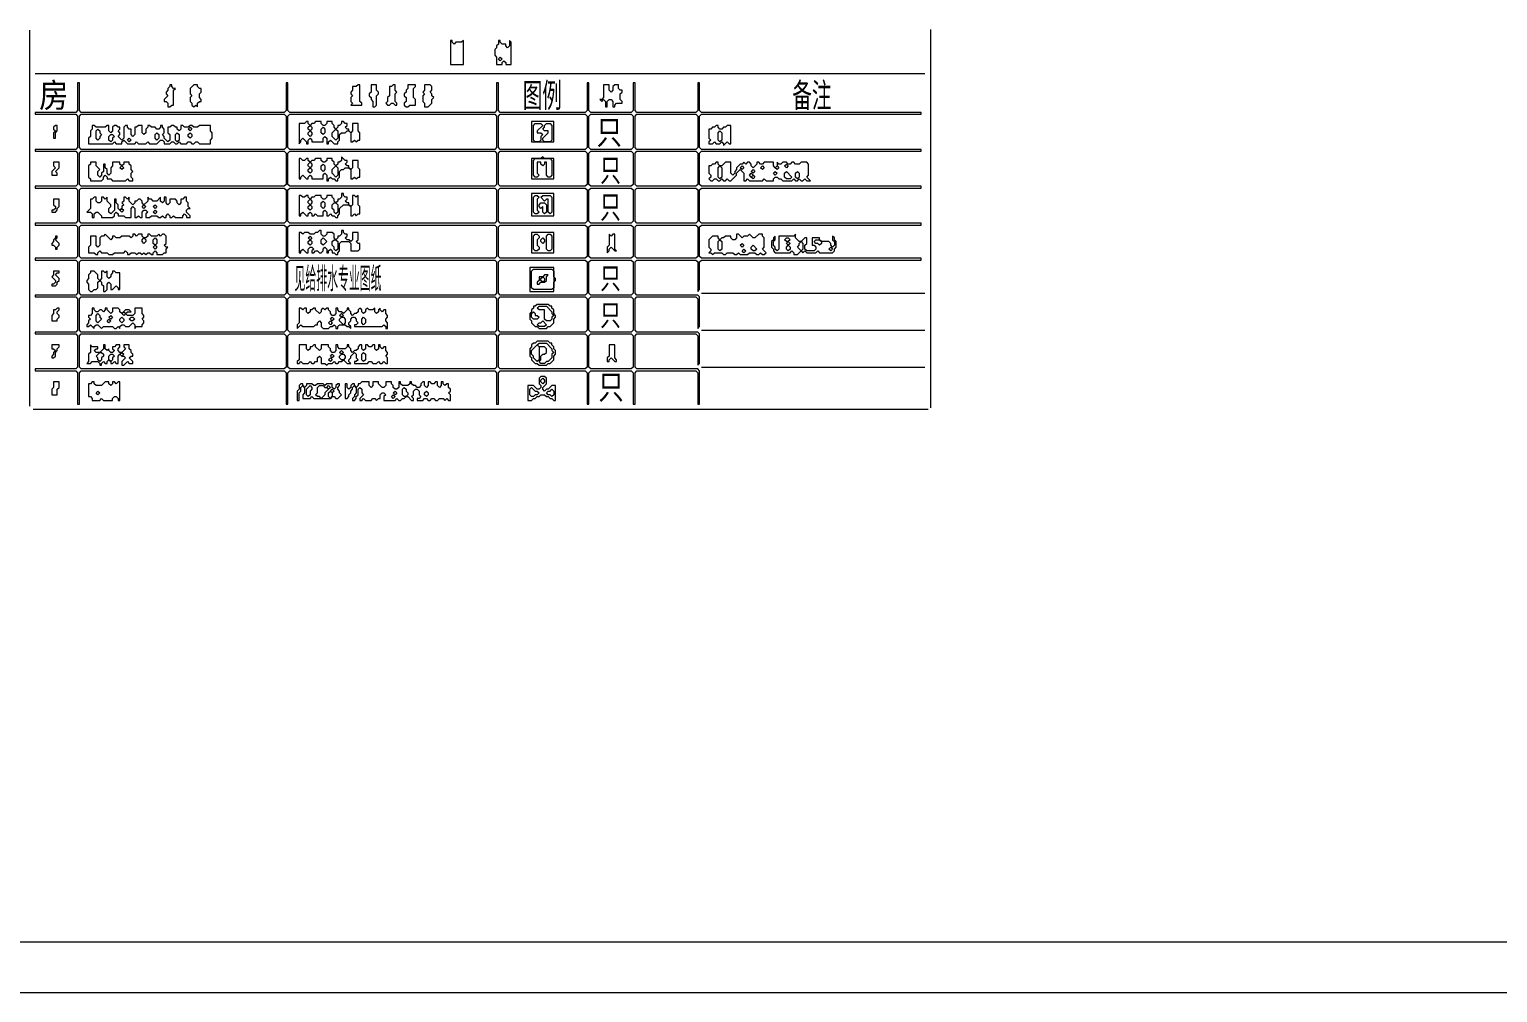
# Model space of a CAD drawing. Extents: x 67 to 2454, y 50 to 1737.
# Drawn here: x 465 to 1260, y 50 to 572 of the extents above; entities that cross this region are included whole.
import ezdxf

# ---------------------------------------------------------------- set-up
doc = ezdxf.new("R2010")
doc.units = 0
for name, color, linetype, lineweight in [('OCR_TEXT', 6, 'Continuous', 0), ('RESIDUAL_GRAPHIC', 3, 'Continuous', 0), ('TEXT_FALLBACK_OUTLINE', 2, 'Continuous', 0), ('TRACE_STRAIGHT', 5, 'Continuous', 0), ('TRACE_TEXT_SYMBOL', 6, 'Continuous', 0)]:
    doc.layers.add(name, color=color, linetype=linetype, lineweight=lineweight)
doc.styles.add('wqy-unicode', font='wqy-unicode.lff')

msp = doc.modelspace()

# ---------------------------------------------------------------- linework, layer by layer
at = {"layer": 'RESIDUAL_GRAPHIC', "color": 3}
for points in [[(491, 543), (491, 528), (490, 527), (468, 527), (468, 526), (490, 526), (491, 525), (491, 508), (490, 507), (468, 507), (468, 506), (490, 506), (491, 505), (491, 488), (490, 487), (468, 487), (468, 486), (490, 486), (491, 485), (491, 468), (490, 467), (468, 467), (468, 466), (490, 466), (491, 465), (491, 449), (490, 448), (468, 448), (468, 447), (490, 447), (491, 446), (491, 429), (490, 428), (468, 428), (468, 427), (490, 427), (491, 426), (491, 409), (490, 408), (468, 408), (468, 407), (490, 407), (491, 406), (491, 389), (490, 388), (468, 388), (468, 387), (490, 387), (491, 386), (491, 369), (492, 369), (492, 386), (493, 387), (603, 387), (604, 386), (604, 369), (605, 369), (605, 386), (606, 387), (717, 387), (718, 386), (718, 369), (719, 369), (719, 386)], [(948, 487), (829, 487), (828, 488), (828, 505), (829, 506), (948, 506), (948, 507), (829, 507), (828, 508), (828, 525), (829, 526), (948, 526), (948, 527), (829, 527), (828, 528), (828, 543), (827, 543), (827, 528), (826, 527), (794, 527), (793, 528), (793, 543), (792, 543), (792, 528), (791, 527), (769, 527), (768, 528), (768, 543), (767, 543), (767, 528), (766, 527), (720, 527), (719, 528), (719, 543), (718, 543), (718, 528), (717, 527), (606, 527), (605, 528), (605, 543), (604, 543), (604, 528), (603, 527), (493, 527), (492, 528), (492, 543), (491, 543)], [(719, 386), (720, 387), (766, 387), (767, 386), (767, 369), (768, 369), (768, 386), (769, 387), (791, 387), (792, 386), (792, 369), (793, 369), (793, 386), (794, 387), (826, 387), (827, 386), (827, 369), (828, 369), (828, 387), (827, 388), (794, 388), (793, 389), (793, 406), (794, 407), (826, 407), (827, 406), (827, 390), (828, 391), (828, 407), (827, 408), (794, 408), (793, 409), (793, 426), (794, 427), (826, 427), (827, 426), (827, 410), (828, 411), (828, 427), (827, 428), (794, 428), (793, 429), (793, 446), (794, 447), (826, 447), (827, 446), (827, 430), (828, 431), (828, 446), (829, 447), (948, 447), (948, 448), (829, 448), (828, 449), (828, 465), (829, 466), (948, 466), (948, 467), (829, 467), (828, 468), (828, 485), (829, 486), (948, 486), (948, 487)]]:
    msp.add_lwpolyline(points, dxfattribs=at)
for points in [[(492, 525), (493, 526), (603, 526), (604, 525), (604, 508), (603, 507), (493, 507), (492, 508)], [(605, 525), (606, 526), (717, 526), (718, 525), (718, 508), (717, 507), (606, 507), (605, 508)], [(719, 525), (720, 526), (766, 526), (767, 525), (767, 508), (766, 507), (720, 507), (719, 508)], [(768, 525), (769, 526), (791, 526), (792, 525), (792, 508), (791, 507), (769, 507), (768, 508)], [(793, 525), (794, 526), (826, 526), (827, 525), (827, 508), (826, 507), (794, 507), (793, 508)], [(492, 505), (493, 506), (603, 506), (604, 505), (604, 488), (603, 487), (493, 487), (492, 488)], [(605, 505), (606, 506), (717, 506), (718, 505), (718, 488), (717, 487), (606, 487), (605, 488)], [(719, 505), (720, 506), (766, 506), (767, 505), (767, 488), (766, 487), (720, 487), (719, 488)], [(768, 505), (769, 506), (791, 506), (792, 505), (792, 488), (791, 487), (769, 487), (768, 488)], [(793, 505), (794, 506), (826, 506), (827, 505), (827, 488), (826, 487), (794, 487), (793, 488)], [(492, 485), (493, 486), (603, 486), (604, 485), (604, 468), (603, 467), (493, 467), (492, 468)], [(605, 485), (606, 486), (717, 486), (718, 485), (718, 468), (717, 467), (606, 467), (605, 468)], [(719, 485), (720, 486), (766, 486), (767, 485), (767, 468), (766, 467), (720, 467), (719, 468)], [(768, 485), (769, 486), (791, 486), (792, 485), (792, 468), (791, 467), (769, 467), (768, 468)], [(793, 485), (794, 486), (826, 486), (827, 485), (827, 468), (826, 467), (794, 467), (793, 468)], [(492, 465), (493, 466), (603, 466), (604, 465), (604, 449), (603, 448), (493, 448), (492, 449)], [(605, 465), (606, 466), (717, 466), (718, 465), (718, 449), (717, 448), (606, 448), (605, 449)], [(719, 465), (720, 466), (766, 466), (767, 465), (767, 449), (766, 448), (720, 448), (719, 449)], [(737, 462), (737, 451), (749, 451), (749, 462)], [(768, 465), (769, 466), (791, 466), (792, 465), (792, 449), (791, 448), (769, 448), (768, 449)], [(793, 465), (794, 466), (826, 466), (827, 465), (827, 449), (826, 448), (794, 448), (793, 449)], [(738, 460), (739, 461), (740, 461), (741, 460), (741, 459), (740, 458), (740, 455), (741, 454), (741, 453), (740, 452), (739, 452), (738, 453)], [(742, 458), (743, 459), (744, 458), (744, 457), (743, 456), (742, 457)], [(745, 460), (746, 461), (747, 461), (748, 460), (748, 453), (747, 452), (746, 452), (745, 453)], [(779, 461), (779, 455), (778, 454), (778, 451), (779, 452), (779, 453), (780, 454), (782, 452), (783, 452), (782, 453), (782, 461), (781, 461), (780, 460)], [(492, 446), (493, 447), (603, 447), (604, 446), (604, 429), (603, 428), (493, 428), (492, 429)], [(605, 446), (606, 447), (717, 447), (718, 446), (718, 429), (717, 428), (606, 428), (605, 429)], [(719, 446), (720, 447), (766, 447), (767, 446), (767, 429), (766, 428), (720, 428), (719, 429)], [(768, 446), (769, 447), (791, 447), (792, 446), (792, 429), (791, 428), (769, 428), (768, 429)], [(492, 426), (493, 427), (603, 427), (604, 426), (604, 409), (603, 408), (493, 408), (492, 409)], [(605, 426), (606, 427), (717, 427), (718, 426), (718, 409), (717, 408), (606, 408), (605, 409)], [(719, 426), (720, 427), (766, 427), (767, 426), (767, 409), (766, 408), (720, 408), (719, 409)], [(768, 426), (769, 427), (791, 427), (792, 426), (792, 409), (791, 408), (769, 408), (768, 409)], [(492, 406), (493, 407), (603, 407), (604, 406), (604, 389), (603, 388), (493, 388), (492, 389)], [(605, 406), (606, 407), (717, 407), (718, 406), (718, 389), (717, 388), (606, 388), (605, 389)], [(719, 406), (720, 407), (766, 407), (767, 406), (767, 389), (766, 388), (720, 388), (719, 389)], [(768, 406), (769, 407), (791, 407), (792, 406), (792, 389), (791, 388), (769, 388), (768, 389)]]:
    msp.add_lwpolyline(points, close=True, dxfattribs=at)
at = {"layer": 'TEXT_FALLBACK_OUTLINE', "color": 2}
for points in [[(693, 566), (693, 553), (700, 553), (700, 566), (699, 565), (696, 565), (695, 564), (694, 565), (694, 566)], [(541, 542), (541, 541), (540, 540), (540, 539), (539, 538), (539, 537), (540, 536), (538, 534), (538, 533), (539, 533), (540, 532), (540, 530), (541, 530), (542, 531), (543, 531), (543, 539), (544, 540), (543, 540), (542, 541), (542, 542)], [(554, 542), (552, 540), (552, 537), (553, 536), (552, 535), (552, 533), (553, 532), (553, 531), (554, 530), (555, 531), (556, 530), (556, 532), (557, 533), (558, 533), (558, 534), (557, 535), (557, 537), (558, 538), (558, 540), (557, 540), (556, 541), (556, 542)], [(643, 542), (642, 541), (640, 541), (640, 539), (639, 538), (639, 537), (640, 536), (639, 535), (639, 533), (640, 532), (639, 531), (645, 531), (645, 532), (644, 533), (644, 542)], [(650, 542), (650, 538), (649, 537), (649, 536), (650, 535), (650, 534), (651, 533), (651, 530), (652, 530), (653, 531), (653, 536), (654, 537), (654, 538), (653, 539), (653, 542)], [(662, 542), (661, 541), (660, 541), (660, 536), (659, 535), (659, 533), (658, 532), (659, 531), (660, 531), (661, 532), (662, 532), (663, 531), (664, 531), (664, 532), (663, 533), (663, 537), (664, 538), (663, 539), (663, 542)], [(670, 542), (670, 540), (669, 539), (669, 538), (668, 537), (668, 536), (669, 535), (669, 533), (668, 532), (668, 531), (669, 530), (670, 530), (671, 531), (674, 531), (674, 534), (673, 535), (673, 540), (674, 541), (674, 542)], [(679, 542), (679, 539), (678, 538), (679, 537), (678, 536), (678, 533), (679, 532), (679, 530), (681, 530), (683, 532), (683, 534), (684, 535), (683, 536), (683, 537), (682, 538), (683, 539), (683, 541), (682, 542)], [(501, 517), (502, 518), (503, 517), (503, 516), (504, 515), (503, 514), (503, 513), (502, 512), (501, 513)], [(551, 518), (552, 519), (553, 518), (552, 517)], [(616, 519), (617, 520), (618, 519), (618, 518), (617, 517), (616, 518)], [(623, 518), (624, 519), (625, 518), (625, 516), (624, 515), (623, 516)], [(631, 518), (632, 517), (632, 513), (631, 512), (629, 514), (629, 516)], [(837, 520), (836, 519), (835, 519), (834, 518), (833, 518), (833, 513), (834, 512), (833, 511), (833, 510), (835, 510), (836, 511), (837, 510), (839, 510), (840, 511), (841, 510), (841, 509), (843, 511), (844, 510), (845, 510), (845, 520), (843, 520), (842, 519), (841, 519), (840, 518), (839, 518), (838, 519), (838, 520)], [(508, 514), (509, 515), (510, 515), (511, 514), (510, 513), (510, 512), (509, 511), (508, 512)], [(518, 512), (519, 513), (520, 512), (519, 511)], [(533, 515), (534, 516), (535, 515), (535, 513), (534, 512), (533, 513)], [(544, 515), (545, 516), (546, 515), (546, 512), (545, 511), (544, 512)], [(551, 515), (552, 516), (553, 515), (553, 514), (552, 513), (551, 514)], [(616, 516), (617, 517), (618, 516), (618, 515), (617, 514), (616, 515)], [(838, 516), (839, 517), (840, 516), (840, 512), (839, 511), (838, 512)], [(743, 503), (742, 502), (737, 502), (737, 491), (749, 491), (749, 502), (744, 502)], [(738, 501), (739, 502), (747, 502), (748, 501), (748, 493), (747, 492), (746, 492), (745, 493), (745, 500), (744, 500), (744, 499), (743, 498), (742, 499), (742, 500), (740, 500), (740, 494), (741, 493), (740, 492), (739, 492), (738, 493)], [(498, 500), (498, 499), (497, 498), (497, 492), (498, 491), (498, 490), (504, 490), (505, 491), (505, 492), (506, 493), (507, 492), (507, 491), (509, 491), (510, 490), (517, 490), (518, 491), (519, 490), (521, 490), (521, 491), (520, 492), (520, 494), (521, 495), (520, 496), (520, 498), (519, 499), (519, 500), (516, 500), (516, 499), (515, 498), (514, 499), (514, 500), (510, 500), (510, 498), (509, 497), (509, 494), (508, 493), (507, 494), (507, 496), (506, 497), (506, 499), (505, 499), (505, 495), (504, 494), (504, 493), (503, 492), (502, 493), (502, 495), (503, 496), (501, 498), (501, 500)], [(514, 497), (515, 498), (516, 497), (515, 496)], [(616, 499), (617, 500), (618, 499), (618, 498), (617, 497), (616, 498)], [(616, 496), (617, 497), (618, 496), (618, 495), (617, 494), (616, 495)], [(623, 498), (624, 499), (625, 498), (625, 496), (624, 495), (623, 496)], [(631, 498), (632, 497), (632, 493), (631, 492), (629, 494), (629, 496)], [(838, 497), (839, 498), (840, 497), (840, 492), (839, 491), (838, 492)], [(850, 497), (851, 498), (852, 497), (851, 496)], [(855, 493), (856, 494), (857, 493), (856, 492)], [(856, 495), (857, 496), (858, 495), (857, 494)], [(861, 497), (862, 498), (863, 497), (862, 496)], [(868, 494), (869, 495), (870, 494), (869, 493)], [(869, 497), (870, 498), (871, 497), (870, 496)], [(874, 498), (875, 499), (876, 498), (875, 497)], [(874, 494), (875, 495), (878, 492), (877, 491), (875, 491), (874, 492)], [(880, 494), (881, 495), (882, 494), (882, 492), (881, 491), (880, 492)], [(856, 492), (857, 493), (858, 492), (857, 491)], [(616, 479), (617, 480), (618, 479), (618, 478), (617, 477), (616, 478)], [(623, 478), (624, 479), (625, 478), (625, 476), (624, 475), (623, 476)], [(629, 477), (630, 478), (631, 478), (632, 477), (632, 473), (631, 472), (630, 473), (630, 474), (629, 475)], [(737, 483), (737, 471), (749, 471), (749, 483)], [(738, 481), (739, 482), (740, 482), (741, 481), (740, 480), (740, 474), (741, 473), (740, 472), (739, 472), (738, 473)], [(741, 477), (742, 478), (744, 478), (745, 477), (745, 473), (744, 472), (743, 473), (743, 476), (742, 475), (741, 476)], [(742, 481), (743, 482), (747, 482), (748, 481), (748, 473), (747, 472), (746, 473), (746, 480), (745, 480), (744, 479)], [(514, 474), (515, 475), (516, 474), (515, 473)], [(526, 476), (527, 477), (528, 476), (527, 475)], [(532, 476), (533, 477), (534, 476), (533, 475)], [(532, 473), (533, 474), (534, 473), (533, 472)], [(616, 476), (617, 477), (618, 476), (618, 475), (617, 474), (616, 475)], [(526, 458), (527, 459), (528, 458), (528, 457), (527, 456), (526, 457)], [(532, 458), (533, 459), (534, 458), (534, 456), (533, 455), (532, 456)], [(532, 454), (533, 455), (534, 454), (533, 453)], [(616, 459), (617, 460), (618, 459), (617, 458)], [(616, 457), (617, 458), (618, 457), (618, 456), (617, 455), (616, 456)], [(623, 458), (624, 459), (626, 457), (624, 455), (623, 456)], [(629, 457), (630, 458), (631, 458), (632, 457), (632, 453), (631, 452), (630, 453), (630, 454), (629, 455)], [(848, 461), (848, 459), (847, 458), (846, 458), (845, 459), (845, 460), (842, 460), (841, 459), (840, 459), (839, 458), (838, 459), (838, 460), (835, 460), (833, 458), (833, 454), (834, 453), (834, 452), (833, 451), (834, 451), (835, 450), (836, 451), (840, 451), (841, 450), (842, 450), (843, 451), (846, 451), (847, 450), (848, 450), (849, 451), (850, 450), (854, 450), (855, 451), (858, 451), (859, 450), (860, 450), (861, 451), (862, 450), (863, 450), (864, 451), (862, 453), (863, 454), (863, 459), (862, 460), (862, 461), (860, 461), (858, 459), (857, 459), (855, 461), (854, 460), (852, 460), (851, 459), (849, 461)], [(838, 457), (839, 458), (840, 457), (840, 453), (839, 452), (838, 453)], [(850, 455), (851, 456), (852, 455), (851, 454)], [(856, 454), (857, 455), (859, 453), (858, 452), (857, 452), (856, 453)], [(880, 461), (879, 460), (871, 460), (871, 453), (870, 452), (869, 453), (869, 454), (868, 455), (868, 457), (869, 458), (869, 460), (868, 459), (868, 458), (867, 457), (867, 454), (868, 453), (868, 452), (869, 451), (877, 451), (878, 452), (879, 451), (879, 450), (881, 450), (883, 452), (884, 451), (885, 452), (886, 451), (891, 451), (892, 452), (893, 451), (900, 451), (901, 452), (901, 453), (902, 454), (902, 457), (901, 458), (901, 459), (900, 460), (900, 458), (901, 457), (901, 455), (900, 454), (899, 455), (899, 456), (898, 457), (894, 457), (893, 458), (893, 459), (889, 459), (889, 455), (890, 455), (891, 454), (891, 453), (890, 452), (886, 452), (885, 453), (885, 455), (886, 456), (886, 459), (885, 459), (883, 457), (882, 457), (880, 459)], [(874, 458), (875, 459), (876, 459), (877, 458), (876, 457), (875, 457)], [(875, 456), (876, 457), (877, 456), (876, 455)], [(875, 454), (876, 455), (877, 454), (877, 453), (876, 452), (875, 453)], [(882, 456), (883, 457), (884, 456), (884, 453), (883, 452), (881, 454), (882, 455)], [(890, 457), (891, 458), (893, 458), (894, 457), (894, 456), (893, 455), (892, 456), (891, 456)], [(898, 453), (899, 454), (900, 453), (899, 452)], [(851, 452), (852, 453), (853, 452), (852, 451)], [(498, 441), (498, 440), (497, 439), (497, 437), (496, 436), (496, 435), (497, 434), (497, 431), (498, 430), (499, 430), (500, 431), (501, 431), (502, 432), (502, 435), (503, 436), (504, 435), (504, 434), (505, 433), (505, 430), (506, 430), (507, 431), (507, 434), (508, 435), (509, 434), (509, 431), (510, 431), (512, 433), (513, 432), (513, 431), (514, 431), (514, 440), (512, 440), (511, 441), (510, 441), (510, 440), (509, 439), (509, 438), (508, 437), (507, 438), (507, 441), (506, 440), (505, 441), (504, 441), (504, 437), (503, 436), (502, 437), (502, 439), (500, 441)], [(736, 443), (736, 430), (749, 430), (749, 435), (750, 436), (750, 437), (749, 438), (749, 443)], [(737, 441), (738, 442), (748, 442), (749, 441), (749, 432), (748, 431), (738, 431), (737, 432)], [(744, 439), (743, 438), (741, 438), (741, 436), (740, 435), (740, 434), (741, 434), (742, 435), (744, 435), (745, 436), (745, 438), (746, 439)], [(742, 437), (743, 438), (744, 437), (744, 436), (743, 435), (742, 436)], [(740, 423), (739, 422), (738, 422), (738, 421), (737, 420), (737, 419), (736, 418), (736, 415), (737, 414), (737, 413), (739, 411), (740, 411), (741, 410), (745, 410), (746, 411), (747, 411), (749, 413), (749, 415), (750, 416), (750, 417), (749, 418), (749, 420), (748, 421), (748, 422), (747, 422), (746, 423)], [(740, 421), (741, 422), (745, 422), (748, 419), (748, 418), (749, 417), (748, 416), (748, 415), (747, 414), (745, 414), (744, 415), (744, 420), (741, 420)], [(501, 417), (502, 418), (503, 417), (503, 416), (504, 415), (502, 413), (501, 414)], [(507, 414), (508, 415), (509, 414), (508, 413)], [(508, 416), (509, 417), (510, 416), (509, 415)], [(514, 415), (515, 416), (516, 415), (516, 414), (515, 413), (514, 414)], [(515, 418), (516, 419), (517, 418), (516, 417)], [(519, 415), (520, 416), (521, 416), (522, 415), (521, 414), (520, 414)], [(627, 413), (628, 414), (629, 413), (628, 412)], [(628, 415), (629, 416), (630, 415), (629, 414)], [(633, 417), (634, 418), (635, 417), (634, 416)], [(633, 415), (634, 416), (635, 416), (636, 415), (636, 413), (635, 412), (633, 414)], [(645, 415), (646, 416), (647, 415), (647, 413), (646, 412), (645, 413)], [(737, 418), (738, 419), (739, 418), (739, 417), (740, 417), (741, 416), (740, 415), (738, 415), (737, 416)], [(742, 413), (743, 414), (745, 412), (744, 411), (741, 411), (740, 412), (741, 413)], [(633, 397), (634, 398), (635, 397), (634, 396)], [(740, 403), (739, 402), (738, 402), (737, 401), (737, 400), (736, 399), (736, 395), (737, 394), (737, 393), (739, 391), (740, 391), (741, 390), (745, 390), (746, 391), (747, 391), (749, 393), (749, 395), (750, 396), (750, 398), (749, 399), (749, 400), (748, 401), (748, 402), (747, 402), (746, 403)], [(740, 401), (741, 400), (741, 393), (740, 392), (738, 394), (738, 395), (737, 396), (737, 398)], [(740, 401), (741, 402), (745, 402), (748, 399), (748, 398), (749, 397), (748, 396), (748, 394), (746, 392), (745, 392), (744, 391), (742, 391), (741, 392), (742, 393), (742, 395), (743, 396), (744, 396), (745, 397), (745, 399), (744, 400), (741, 400)], [(503, 397), (504, 397), (505, 396), (505, 395), (504, 394), (504, 393), (503, 392), (502, 393), (502, 394), (501, 395)], [(508, 395), (509, 396), (510, 396), (511, 395), (510, 394), (510, 393), (509, 392), (508, 393)], [(514, 396), (515, 397), (516, 396), (515, 395)], [(627, 393), (628, 394), (629, 393), (628, 392)], [(628, 395), (629, 396), (630, 395), (629, 394)], [(633, 395), (634, 396), (635, 396), (636, 395), (636, 394), (635, 393), (634, 393), (633, 394)], [(645, 396), (646, 397), (647, 396), (647, 393), (646, 392), (645, 393)], [(742, 384), (741, 383), (741, 380), (742, 379), (742, 378), (741, 377), (740, 377), (738, 379), (735, 379), (735, 371), (737, 371), (738, 372), (739, 372), (740, 373), (741, 373), (742, 374), (744, 374), (745, 373), (746, 373), (747, 372), (748, 372), (749, 371), (750, 371), (750, 379), (748, 379), (746, 377), (745, 377), (744, 376), (743, 377), (743, 378), (745, 380), (745, 383), (744, 384)], [(742, 382), (743, 383), (744, 382), (744, 381), (743, 380), (742, 381)], [(499, 381), (498, 380), (497, 380), (497, 373), (498, 373), (499, 372), (499, 371), (503, 371), (504, 372), (505, 371), (510, 371), (510, 372), (511, 373), (512, 373), (513, 372), (513, 371), (514, 371), (514, 381), (513, 381), (512, 380), (511, 381), (510, 381), (510, 380), (509, 379), (508, 380), (508, 381), (506, 381), (504, 379), (501, 379), (500, 380), (500, 381)], [(501, 375), (502, 376), (503, 375), (502, 374)], [(612, 380), (611, 379), (611, 377), (610, 376), (610, 371), (611, 371), (611, 375), (612, 376), (612, 378), (613, 379), (614, 378), (614, 375), (613, 374), (613, 372), (617, 372), (618, 373), (619, 372), (628, 372), (629, 373), (630, 373), (631, 372), (632, 372), (634, 374), (633, 375), (633, 376), (632, 377), (632, 378), (633, 379), (633, 380), (632, 380), (631, 379), (631, 378), (630, 377), (629, 378), (629, 380), (626, 380), (625, 379), (624, 380), (621, 380), (620, 379), (619, 379), (618, 380), (615, 380), (615, 379), (614, 378), (613, 379), (613, 380)], [(617, 379), (618, 378), (618, 377), (617, 376), (617, 374), (616, 373), (615, 374), (615, 377)], [(621, 378), (622, 379), (624, 379), (625, 378), (626, 378), (627, 377), (625, 375), (625, 374), (623, 372), (622, 373), (621, 373), (620, 374), (621, 375)], [(626, 378), (627, 379), (628, 378), (627, 377)], [(627, 375), (628, 376), (629, 375), (629, 373), (628, 372), (627, 373)], [(628, 376), (629, 377), (630, 376), (629, 375)], [(661, 373), (662, 374), (663, 373), (662, 372)], [(662, 375), (663, 376), (664, 375), (663, 374)], [(667, 377), (668, 378), (669, 377), (669, 376), (670, 375), (670, 374), (669, 373), (668, 373), (667, 374)], [(679, 375), (680, 376), (681, 375), (681, 374), (680, 373), (679, 374)], [(736, 377), (737, 378), (739, 376), (740, 376), (741, 375), (740, 374), (739, 374), (738, 373), (737, 373), (736, 374)], [(747, 376), (748, 377), (749, 376), (749, 374), (748, 373), (747, 374), (746, 374), (745, 375), (746, 376)]]:
    msp.add_lwpolyline(points, close=True, dxfattribs=at)
for points in [[(499, 520), (499, 518), (498, 517), (498, 514), (497, 513), (497, 510), (510, 510), (511, 511), (512, 510), (515, 510), (515, 511), (516, 512), (518, 510), (522, 510), (523, 511), (524, 510), (528, 510), (529, 511), (530, 510), (534, 510), (536, 512), (537, 512), (538, 511), (538, 510), (541, 510), (542, 511), (543, 511), (544, 510), (545, 510), (546, 511), (547, 510), (550, 510), (551, 511), (552, 511), (553, 510), (554, 510), (555, 511), (556, 511), (557, 510), (563, 510), (563, 512), (564, 513), (564, 516), (563, 517), (563, 520), (557, 520), (556, 519), (554, 519), (553, 520), (552, 520), (551, 519), (549, 519), (548, 520), (547, 520), (547, 518), (546, 517), (545, 518), (545, 519), (544, 519), (543, 520), (542, 520), (541, 519), (540, 519), (540, 516)], [(540, 516), (541, 515), (541, 512), (540, 511), (538, 513), (538, 514), (537, 515), (538, 516), (538, 518), (537, 519), (537, 520), (536, 520), (536, 519), (535, 518), (534, 518), (533, 519), (531, 519), (530, 520), (529, 520), (529, 519), (528, 518), (528, 516), (527, 515), (526, 516), (526, 520), (524, 520), (523, 519), (522, 519), (522, 515), (521, 514), (520, 515), (520, 518), (519, 518), (518, 519), (518, 520), (517, 520), (516, 519), (516, 513), (515, 512), (513, 514), (514, 515), (514, 516), (513, 517), (514, 518), (514, 519), (513, 519), (512, 520), (511, 520), (510, 519), (510, 517), (509, 516), (508, 517), (508, 520), (507, 520), (506, 519), (501, 519), (500, 520), (499, 520)], [(615, 522), (614, 521), (611, 521), (611, 510), (612, 511), (612, 512), (613, 513), (615, 511), (615, 510), (616, 510), (616, 512), (617, 513), (618, 512), (618, 511), (624, 511), (624, 513), (625, 514), (626, 513), (626, 510), (627, 510), (627, 511), (628, 512), (630, 510), (632, 510), (632, 511), (633, 512), (633, 515), (634, 516), (636, 516), (637, 517), (638, 517), (639, 516), (639, 511), (640, 511), (641, 512), (642, 511), (643, 512), (644, 512), (644, 516), (643, 517), (643, 521), (640, 521), (640, 517), (639, 516), (638, 517), (638, 518), (637, 518), (636, 519), (637, 520), (637, 521), (636, 521), (635, 522), (634, 522), (634, 521), (633, 520), (632, 520), (632, 519), (631, 518), (630, 519), (630, 520), (629, 521), (629, 522), (626, 522), (626, 521)], [(626, 521), (625, 520), (624, 520), (623, 521), (623, 522), (620, 522), (619, 521), (618, 521), (617, 520), (616, 521), (616, 522), (615, 522)], [(634, 503), (634, 501), (633, 500), (632, 500), (632, 499), (631, 498), (630, 499), (630, 500), (629, 501), (629, 502), (626, 502), (626, 501), (625, 500), (624, 500), (623, 501), (623, 502), (620, 502), (619, 501), (618, 501), (617, 500), (616, 501), (616, 502), (615, 502), (614, 501), (613, 501), (612, 502), (611, 502), (611, 491), (612, 491), (612, 492), (613, 493), (615, 491), (616, 491), (616, 492), (617, 493), (618, 492), (618, 491), (624, 491), (624, 493), (625, 494), (626, 493), (626, 490), (627, 490), (627, 491), (628, 492), (629, 491), (630, 491), (631, 490), (632, 490), (632, 491), (633, 492), (633, 495), (634, 496), (635, 496), (636, 497), (638, 497), (639, 496), (639, 491), (640, 491), (641, 492), (642, 491), (643, 492), (644, 492), (644, 496)], [(644, 496), (643, 497), (643, 501), (640, 501), (640, 497), (639, 496), (638, 497), (638, 498), (637, 498), (636, 499), (637, 500), (637, 501), (636, 501), (634, 503)], [(837, 500), (836, 499), (835, 499), (834, 498), (833, 498), (833, 494), (834, 493), (834, 492), (833, 491), (834, 490), (835, 490), (836, 491), (837, 491), (838, 490), (839, 490), (840, 491), (841, 490), (842, 490), (843, 491), (844, 490), (845, 490), (848, 493), (848, 494), (850, 496), (852, 494), (852, 490), (853, 490), (854, 491), (855, 490), (862, 490), (863, 491), (864, 490), (868, 490), (868, 491), (869, 492), (870, 492), (871, 491), (872, 491), (873, 490), (878, 490), (879, 491), (880, 490), (881, 490), (882, 491), (883, 490), (884, 490), (885, 491), (886, 490), (888, 490), (886, 492), (887, 493), (887, 499), (886, 500), (883, 500), (882, 499), (880, 499), (879, 500), (878, 500), (877, 499), (876, 499), (875, 500), (873, 500), (872, 499), (871, 499)], [(871, 499), (870, 500), (870, 498), (869, 497), (868, 498), (868, 500), (863, 500), (862, 499), (861, 499), (860, 500), (859, 500), (859, 499), (857, 497), (856, 498), (856, 499), (855, 500), (854, 500), (853, 499), (852, 500), (851, 499), (850, 499), (848, 497), (848, 496), (847, 495), (847, 494), (846, 493), (845, 494), (845, 500), (842, 500), (840, 498), (839, 498), (838, 499), (838, 500), (837, 500)], [(500, 481), (499, 480), (498, 480), (498, 475), (496, 473), (498, 473), (499, 472), (499, 470), (500, 470), (500, 472), (501, 473), (502, 473), (504, 471), (504, 470), (510, 470), (511, 471), (511, 472), (512, 473), (513, 472), (513, 471), (516, 471), (517, 470), (520, 470), (520, 475), (521, 476), (522, 475), (522, 470), (523, 470), (524, 471), (525, 470), (526, 470), (526, 473), (527, 474), (528, 474), (529, 473), (528, 472), (528, 470), (530, 470), (531, 471), (534, 471), (535, 470), (536, 470), (537, 471), (538, 470), (539, 470), (539, 471), (540, 472), (541, 471), (541, 470), (542, 470), (543, 471), (544, 470), (548, 470), (548, 471), (549, 472), (550, 471), (550, 470), (552, 470), (552, 471), (550, 473), (550, 474), (551, 475), (552, 475), (551, 476)], [(504, 481), (504, 479), (503, 478), (502, 478), (501, 479), (501, 481), (500, 481)], [(551, 476), (551, 478), (550, 479), (550, 481), (549, 481), (548, 480), (547, 480), (547, 478), (546, 477), (545, 478), (545, 479), (544, 480), (541, 480), (541, 478), (540, 477), (539, 478), (539, 481), (538, 481), (538, 479), (537, 478), (536, 479), (536, 481), (534, 479), (532, 479), (531, 480), (530, 480), (529, 481), (529, 479), (527, 477), (526, 478), (526, 479), (525, 480), (524, 480), (523, 479), (522, 479), (522, 478), (521, 477), (519, 479), (519, 481), (518, 480), (517, 481), (516, 481), (516, 479), (515, 478), (516, 477), (515, 476), (515, 475), (514, 474), (513, 475), (513, 477), (512, 478), (512, 480), (511, 480), (511, 474), (509, 472), (508, 473), (508, 475), (509, 476), (509, 477), (507, 479), (507, 481), (506, 480), (505, 481), (504, 481)], [(634, 483), (634, 481), (633, 480), (632, 480), (632, 479), (631, 478), (630, 479), (630, 480), (629, 481), (629, 482), (626, 482), (626, 481), (625, 480), (624, 480), (623, 481), (623, 482), (620, 482), (619, 481), (618, 481), (617, 480), (616, 481), (616, 482), (615, 482), (614, 481), (613, 481), (612, 482), (611, 482), (611, 471), (612, 471), (612, 472), (613, 473), (615, 471), (616, 471), (616, 472), (617, 473), (618, 472), (618, 471), (619, 471), (620, 472), (621, 471), (624, 471), (624, 473), (625, 474), (626, 473), (626, 471), (627, 471), (628, 472), (629, 471), (630, 471), (631, 470), (632, 470), (632, 471), (633, 472), (633, 475), (635, 477), (638, 477), (639, 476), (639, 471), (640, 471), (641, 472), (642, 471), (643, 472), (644, 472), (644, 476)], [(644, 476), (643, 477), (643, 482), (642, 481), (641, 482), (640, 482), (640, 477), (639, 476), (638, 477), (638, 478), (637, 478), (636, 479), (637, 480), (637, 481), (636, 481), (635, 482), (635, 483), (634, 483)], [(622, 463), (621, 462), (620, 462), (619, 461), (617, 461), (616, 462), (614, 462), (613, 461), (612, 462), (611, 462), (611, 451), (612, 451), (612, 452), (613, 453), (615, 451), (616, 451), (616, 453), (617, 454), (618, 454), (619, 453), (618, 452), (618, 451), (619, 451), (620, 452), (621, 452), (622, 451), (623, 451), (624, 452), (624, 453), (625, 454), (626, 453), (626, 451), (627, 451), (627, 452), (628, 453), (629, 452), (629, 451), (630, 451), (631, 450), (632, 450), (632, 451), (633, 452), (633, 456), (634, 457), (638, 457), (639, 456), (639, 452), (643, 452), (644, 453), (644, 456), (643, 456), (642, 457), (643, 458), (643, 462), (640, 462), (640, 458), (639, 457), (638, 458), (637, 458), (636, 459), (637, 460), (637, 461), (636, 461), (635, 462)], [(635, 462), (635, 463), (634, 463), (634, 461), (633, 460), (632, 460), (632, 459), (631, 458), (630, 459), (630, 461), (629, 462), (626, 462), (626, 461), (625, 460), (624, 460), (623, 461), (623, 463), (622, 463)], [(506, 461), (505, 460), (504, 460), (503, 459), (503, 455), (502, 454), (501, 455), (501, 460), (498, 460), (498, 455), (497, 454), (497, 451), (500, 451), (501, 450), (502, 450), (502, 451), (503, 452), (504, 451), (507, 451), (508, 450), (510, 450), (511, 451), (516, 451), (517, 452), (518, 451), (518, 450), (519, 450), (520, 451), (522, 451), (523, 450), (524, 451), (525, 451), (526, 450), (527, 451), (528, 450), (529, 451), (530, 451), (531, 450), (532, 450), (532, 451), (533, 452), (534, 451), (534, 450), (537, 450), (538, 451), (539, 451), (539, 453), (540, 454), (539, 454), (538, 455), (539, 456), (539, 460), (538, 461), (537, 461), (536, 460), (535, 461), (534, 460), (531, 460), (530, 461), (529, 461), (529, 460), (528, 459), (527, 459), (526, 460)], [(526, 460), (526, 461), (524, 461), (523, 460), (522, 461), (521, 461), (521, 460), (520, 459), (519, 460), (515, 460), (514, 459), (512, 459), (511, 460), (510, 460), (510, 459), (509, 458), (506, 461)], [(499, 421), (499, 418), (498, 417), (497, 417), (497, 416), (498, 415), (497, 414), (497, 413), (496, 412), (496, 411), (497, 411), (498, 412), (500, 410), (500, 411), (501, 412), (502, 412), (504, 410), (505, 411), (510, 411), (511, 410), (512, 410), (513, 411), (514, 410), (514, 411), (515, 412), (516, 412), (517, 411), (519, 411), (521, 413), (522, 412), (522, 410), (523, 411), (526, 411), (526, 412), (527, 413), (527, 414), (526, 415), (527, 416), (527, 417), (526, 418), (526, 421), (522, 421), (522, 418), (521, 417), (518, 417), (517, 418), (518, 419), (520, 419), (519, 420), (517, 420), (515, 418), (514, 419), (514, 420), (513, 421), (510, 421), (510, 419), (509, 418), (507, 420), (507, 421), (506, 421), (506, 420), (505, 419), (504, 420), (503, 420)], [(503, 420), (502, 419), (501, 419), (500, 420), (500, 421), (499, 421)], [(611, 421), (611, 413), (610, 412), (610, 410), (612, 412), (613, 411), (619, 411), (620, 412), (621, 412), (621, 413), (622, 414), (623, 413), (623, 411), (624, 410), (627, 410), (628, 411), (629, 411), (630, 412), (631, 411), (631, 410), (632, 410), (632, 411), (633, 412), (636, 412), (637, 411), (638, 411), (639, 410), (639, 411), (638, 412), (638, 413), (639, 414), (639, 415), (640, 416), (641, 416), (642, 415), (642, 414), (643, 413), (642, 412), (641, 412), (641, 411), (656, 411), (657, 412), (658, 411), (658, 410), (659, 410), (659, 413), (658, 414), (658, 415), (659, 416), (659, 417), (658, 418), (658, 420), (657, 420), (656, 419), (655, 420), (655, 421), (654, 420), (654, 419), (653, 418), (652, 419), (652, 421), (651, 420), (649, 420), (648, 421)], [(648, 421), (647, 420), (647, 419), (646, 418), (645, 419), (645, 420), (644, 421), (643, 420), (643, 419), (642, 418), (641, 418), (640, 417), (639, 418), (639, 419), (638, 420), (638, 421), (637, 421), (637, 420), (635, 418), (634, 419), (633, 419), (632, 420), (632, 421), (631, 421), (631, 418), (630, 417), (629, 417), (628, 418), (628, 419), (627, 420), (627, 421), (626, 421), (625, 420), (624, 421), (623, 420), (623, 419), (622, 418), (620, 420), (620, 421), (619, 421), (618, 420), (617, 420), (617, 419), (616, 418), (615, 419), (615, 421), (614, 421), (613, 420), (612, 421), (611, 421)], [(498, 401), (498, 397), (497, 396), (497, 392), (496, 391), (498, 391), (499, 392), (502, 392), (503, 391), (503, 390), (504, 390), (504, 391), (505, 392), (506, 391), (507, 391), (507, 392), (508, 393), (509, 392), (509, 391), (510, 391), (511, 392), (512, 391), (513, 391), (513, 395), (514, 396), (515, 395), (516, 395), (517, 394), (515, 392), (515, 390), (516, 390), (518, 392), (519, 391), (521, 391), (521, 392), (519, 394), (520, 395), (521, 395), (521, 396), (520, 397), (520, 398), (519, 399), (519, 401), (516, 401), (516, 400), (517, 399), (515, 397), (514, 397), (513, 398), (513, 399), (514, 400), (514, 401), (512, 401), (511, 400), (510, 400), (510, 399), (511, 398), (510, 397), (509, 397), (508, 398), (508, 399), (507, 398), (506, 399), (506, 401)], [(506, 401), (505, 401), (505, 399), (503, 397), (501, 397), (500, 398), (501, 399), (502, 399), (502, 400), (499, 400), (498, 401)], [(611, 401), (611, 393), (610, 392), (610, 391), (611, 391), (612, 392), (613, 391), (616, 391), (617, 392), (618, 391), (619, 391), (620, 392), (621, 392), (621, 394), (622, 395), (623, 394), (623, 391), (625, 391), (626, 390), (627, 391), (629, 391), (630, 392), (631, 391), (632, 391), (633, 392), (634, 392), (635, 393), (637, 391), (639, 391), (638, 392), (638, 393), (639, 394), (639, 395), (641, 397), (642, 396), (642, 394), (643, 393), (642, 392), (641, 392), (641, 391), (648, 391), (649, 392), (650, 392), (651, 391), (653, 391), (654, 392), (655, 391), (656, 391), (657, 392), (658, 391), (659, 391), (659, 394), (658, 395), (659, 396), (659, 397), (658, 398), (658, 400), (657, 400), (656, 399), (655, 400), (655, 401), (654, 401), (654, 399), (653, 398)], [(653, 398), (652, 399), (652, 401), (651, 401), (650, 400), (649, 400), (648, 401), (647, 401), (647, 399), (646, 398), (645, 399), (645, 401), (644, 401), (643, 400), (643, 399), (642, 398), (641, 398), (640, 397), (639, 398), (639, 399), (638, 400), (638, 401), (637, 401), (637, 400), (636, 399), (633, 399), (632, 400), (632, 401), (631, 401), (631, 398), (630, 397), (629, 397), (628, 398), (628, 399), (627, 400), (627, 401), (623, 401), (623, 399), (622, 398), (620, 400), (620, 401), (619, 401), (618, 400), (617, 400), (617, 399), (616, 398), (615, 399), (615, 401), (611, 401)], [(645, 381), (644, 380), (643, 380), (643, 379), (642, 378), (641, 379), (641, 380), (640, 380), (639, 379), (639, 378), (638, 377), (637, 378), (637, 380), (636, 380), (636, 372), (637, 372), (638, 373), (638, 374), (639, 375), (639, 376), (640, 377), (640, 378), (641, 379), (642, 378), (642, 375), (641, 374), (641, 373), (640, 372), (640, 371), (641, 371), (642, 372), (642, 373), (643, 374), (643, 377), (644, 378), (645, 377), (645, 375), (646, 374), (644, 372), (644, 371), (645, 371), (646, 372), (647, 371), (650, 371), (651, 372), (652, 372), (653, 371), (654, 372), (655, 372), (655, 374), (656, 375), (657, 375), (658, 374), (657, 373), (657, 371), (663, 371), (664, 372), (665, 371), (666, 371), (667, 372), (668, 372), (669, 373), (670, 373), (672, 371)], [(671, 380), (670, 379), (667, 379), (666, 380), (666, 381), (665, 381), (665, 378), (664, 377), (663, 377), (662, 378), (662, 379), (661, 380), (661, 381), (658, 381), (658, 379), (657, 378), (656, 378), (654, 380), (654, 381), (651, 381), (651, 379), (650, 378), (649, 379), (649, 381), (645, 381)], [(672, 371), (673, 371), (673, 372), (672, 373), (673, 374), (673, 376), (674, 377), (675, 377), (676, 376), (676, 374), (677, 373), (676, 372), (675, 372), (675, 371), (678, 371), (679, 372), (680, 372), (681, 371), (682, 371), (683, 372), (684, 372), (685, 371), (686, 371), (687, 372), (689, 372), (690, 371), (691, 372), (692, 371), (693, 371), (693, 374), (692, 375), (693, 376), (693, 377), (692, 378), (692, 380), (691, 380), (690, 379), (689, 380), (689, 381), (688, 381), (688, 379), (687, 378), (686, 379), (686, 381), (685, 381), (684, 380), (683, 380), (682, 381), (681, 381), (681, 379), (680, 378), (679, 379), (679, 381), (678, 381), (677, 380), (677, 379), (676, 378), (675, 378), (674, 379), (673, 379), (672, 380), (672, 381), (671, 381), (671, 380)]]:
    msp.add_lwpolyline(points, dxfattribs=at)
at = {"layer": 'TRACE_STRAIGHT', "color": 5}
for p, q in [((465.15, 367.88), (465.15, 571.62)), ((953, 572), (953, 367)), ((468, 548), (950, 548)), ((829, 429), (950, 429)), ((829, 409), (950, 409)), ((829, 389), (950, 389)), ((466.88, 366.3), (951.88, 366.29)), ((94.37, 77.73), (2425.62, 77.66)), ((69.38, 50.11), (2451.88, 50.11))]:
    msp.add_line(p, q, dxfattribs=at)
at = {"layer": 'TRACE_TEXT_SYMBOL', "color": 6}
for points in [[(719, 566), (719, 564), (718, 563), (718, 562), (717, 561), (717, 558), (718, 557), (718, 553), (721, 553), (721, 554), (722, 555), (723, 554), (723, 553), (726, 553), (726, 565), (725, 566), (725, 563), (724, 562), (723, 563), (723, 564), (721, 564), (720, 565), (720, 566)], [(719, 556), (720, 557), (721, 556), (720, 555)], [(776, 542), (776, 535), (775, 534), (774, 534), (775, 533), (776, 534), (777, 533), (777, 530), (778, 530), (778, 533), (779, 534), (780, 534), (781, 533), (781, 530), (782, 530), (782, 531), (783, 532), (786, 532), (786, 533), (785, 534), (785, 537), (786, 538), (786, 539), (785, 539), (784, 540), (784, 542), (782, 542), (781, 541), (781, 539), (780, 538), (779, 539), (779, 542)], [(479, 520), (478, 519), (478, 518), (479, 517), (478, 516), (478, 513), (479, 513), (479, 516), (480, 517), (480, 520)], [(737, 522), (737, 511), (749, 511), (749, 522)], [(738, 520), (739, 521), (742, 521), (743, 520), (740, 517), (740, 516), (742, 516), (743, 515), (742, 514), (742, 512), (741, 511), (739, 511), (738, 512)], [(744, 520), (745, 521), (747, 521), (748, 520), (748, 512), (747, 511), (744, 511), (743, 512), (743, 513), (746, 516), (746, 517), (744, 517), (743, 518), (744, 519)], [(478, 500), (478, 498), (479, 497), (477, 495), (477, 493), (480, 493), (480, 494), (479, 495), (481, 497), (481, 500)], [(478, 480), (478, 477), (479, 476), (479, 475), (478, 474), (477, 474), (477, 473), (479, 473), (480, 474), (480, 475), (481, 476), (481, 480)], [(479, 460), (479, 459), (478, 458), (478, 457), (477, 456), (477, 455), (478, 455), (479, 454), (479, 453), (480, 453), (480, 454), (481, 455), (481, 456), (479, 458), (480, 459), (480, 460)], [(478, 441), (478, 439), (477, 438), (479, 436), (479, 435), (478, 434), (477, 434), (477, 433), (479, 433), (480, 434), (480, 435), (481, 436), (481, 437), (479, 439), (480, 440), (481, 440), (481, 441)], [(480, 421), (479, 420), (478, 420), (478, 418), (477, 417), (477, 414), (480, 414), (480, 415), (481, 416), (481, 417), (480, 418), (480, 419), (481, 420), (481, 421)], [(477, 401), (477, 399), (478, 399), (479, 398), (478, 397), (478, 396), (477, 395), (477, 394), (478, 394), (479, 395), (479, 397), (480, 398), (480, 399), (481, 400), (481, 401)], [(779, 401), (779, 395), (778, 394), (778, 392), (779, 392), (779, 393), (780, 394), (782, 392), (783, 392), (783, 393), (782, 394), (782, 401)], [(478, 381), (478, 378), (477, 377), (477, 374), (480, 374), (480, 377), (481, 378), (481, 381)]]:
    msp.add_lwpolyline(points, close=True, dxfattribs=at)

# ---------------------------------------------------------------- texts
at = {"layer": 'OCR_TEXT', "color": 6, "style": 'wqy-unicode'}
for s, height, width, p in [('房', 13.26, 0.87886, (470.19, 529.67)), ('图例', 13.26, 0.583046, (732.24, 529.67)), ('备注', 13.26, 0.585115, (878.25, 529.67)), ('只', 13.26, 0.760724, (772.16, 509.67)), ('只', 12.48, 0.656719, (774.13, 489.51)), ('只', 12.48, 0.656719, (774.13, 469.51)), ('见给排水专业图纸', 11.7, 0.369105, (608.55, 431.35)), ('只', 11.7, 0.7005, (774.13, 431.35)), ('只', 11.7, 0.7005, (774.13, 411.35)), ('只', 13.26, 0.760724, (773.16, 371.67))]:
    msp.add_text(s, height=height, dxfattribs=dict(at, width=width)).set_placement(p)

doc.saveas('drawing.dxf')
